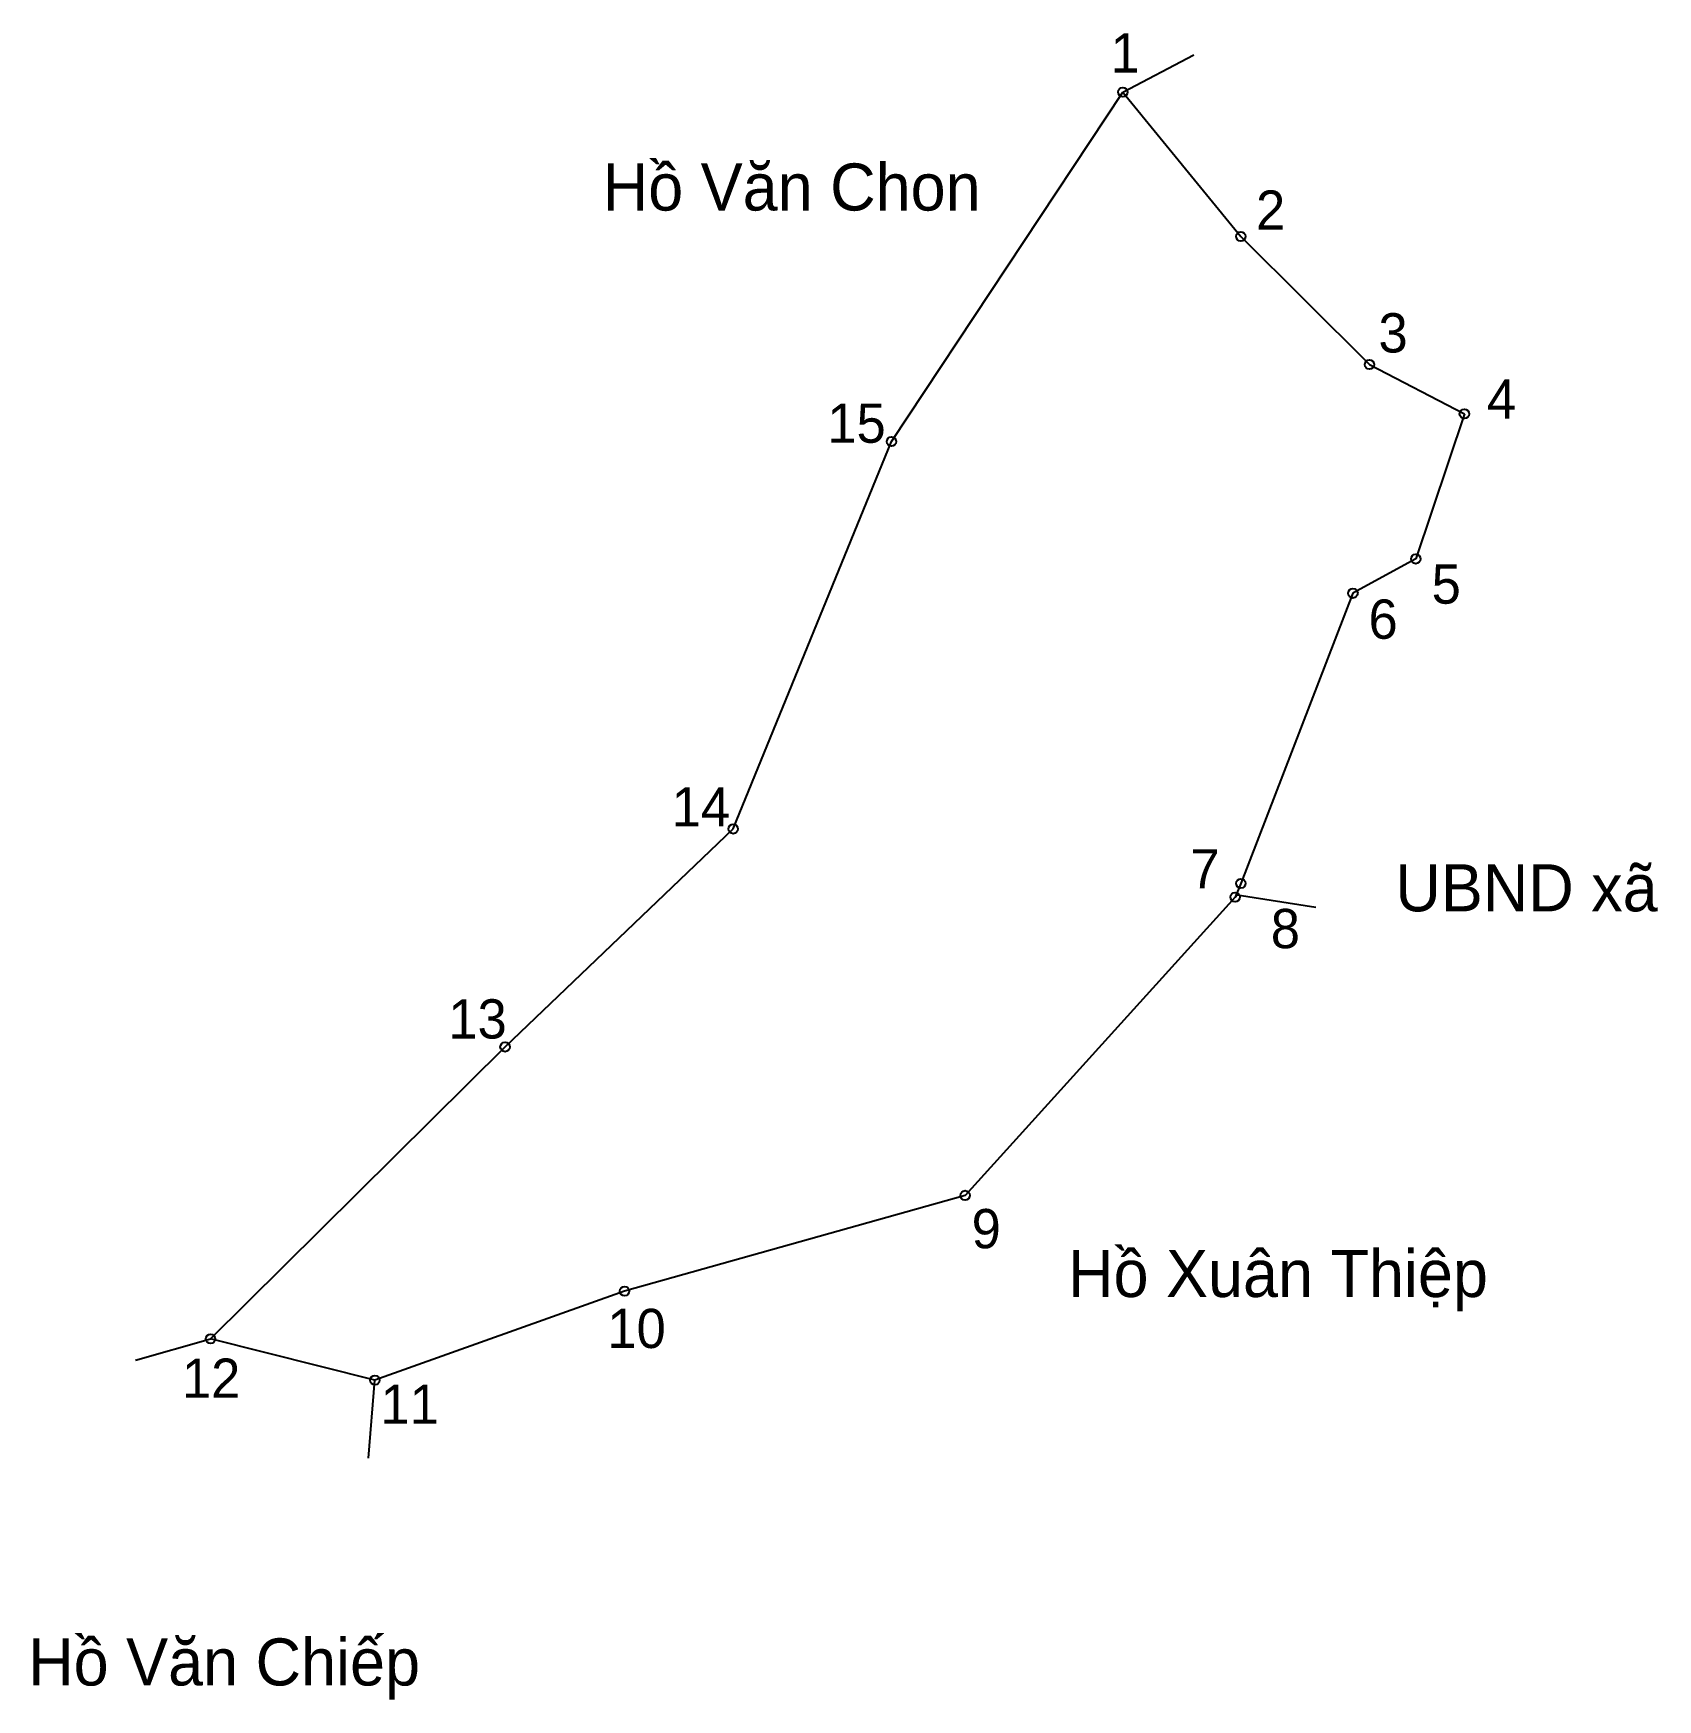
# Model space of a CAD drawing. Extents: x 548039 to 548168, y 1825399 to 1825531.
import ezdxf

# ---------------------------------------------------------------- set-up
doc = ezdxf.new("R2010")
doc.units = 0
for name, color, linetype in [('CanhThua', 7, 'Continuous'), ('MocDinhThua', 7, 'Continuous'), ('RauThua', 7, 'Continuous'), ('SoHieuDinhThua', 7, 'Continuous'), ('TenChuLanCan', 7, 'Continuous')]:
    doc.layers.add(name, color=color, linetype=linetype)

msp = doc.modelspace()

# ---------------------------------------------------------------- linework, layer by layer
at = {"layer": 'CanhThua'}
for p, q in [((548107.43, 1825498.65), (548125.75, 1825526.32)), ((548125.75, 1825526.32), (548135.09, 1825514.89)), ((548135.09, 1825514.89), (548145.28, 1825504.74)), ((548145.28, 1825504.74), (548152.8, 1825500.84)), ((548152.8, 1825500.84), (548148.95, 1825489.35)), ((548094.9, 1825467.97), (548107.43, 1825498.65)), ((548148.95, 1825489.35), (548143.98, 1825486.63)), ((548143.98, 1825486.63), (548135.1, 1825463.66)), ((548076.83, 1825450.71), (548094.9, 1825467.97)), ((548135.1, 1825463.66), (548134.65, 1825462.58)), ((548134.65, 1825462.58), (548113.26, 1825438.96)), ((548053.51, 1825427.59), (548076.83, 1825450.71)), ((548113.26, 1825438.96), (548086.3, 1825431.38)), ((548086.3, 1825431.38), (548066.53, 1825424.32)), ((548066.53, 1825424.32), (548053.51, 1825427.59))]:
    msp.add_line(p, q, dxfattribs=at)
at = {"layer": 'MocDinhThua'}
for centre in [(548125.75, 1825526.32), (548135.09, 1825514.89), (548145.28, 1825504.74), (548152.8, 1825500.84), (548107.43, 1825498.65), (548148.95, 1825489.35), (548143.98, 1825486.63), (548094.9, 1825467.97), (548135.1, 1825463.66), (548134.65, 1825462.58), (548076.83, 1825450.71), (548113.26, 1825438.96), (548086.3, 1825431.38), (548053.51, 1825427.59), (548066.53, 1825424.32)]:
    msp.add_circle(centre, 0.373, dxfattribs=at)
at = {"layer": 'RauThua'}
for p, q in [((548125.75, 1825526.32), (548131.37, 1825529.26)), ((548134.65, 1825462.58), (548134.8, 1825462.76)), ((548134.8, 1825462.76), (548141.03, 1825461.78)), ((548047.56, 1825425.91), (548053.51, 1825427.59)), ((548066.01, 1825418.14), (548066.53, 1825424.32))]:
    msp.add_line(p, q, dxfattribs=at)

# ---------------------------------------------------------------- texts
at = {"layer": 'SoHieuDinhThua'}
for s, height, p in [('1', 3.11, (548124.78, 1825527.87)), ('2', 3.11, (548136.3, 1825515.42)), ('3', 3.11, (548146, 1825505.7)), ('4', 3.11, (548154.58, 1825500.46)), ('15', 3.106, (548102.36, 1825498.55)), ('5', 3.11, (548150.21, 1825485.81)), ('6', 3.11, (548145.21, 1825483.03)), ('14', 3.106, (548090.03, 1825468.17)), ('7', 3.11, (548131.11, 1825463.26)), ('8', 3.11, (548137.47, 1825458.53)), ('13', 3.106, (548072.35, 1825451.38)), ('9', 3.11, (548113.78, 1825434.77)), ('10', 3.106, (548084.94, 1825426.87)), ('12', 3.106, (548051.25, 1825422.93)), ('11', 3.106, (548066.97, 1825420.87))]:
    msp.add_text(s, height=height, dxfattribs=at).set_placement(p)
at = {"layer": 'TenChuLanCan'}
for s, height, p in [('Hồ Văn Chon', 3.7271, (548084.57, 1825516.94)), ('UBND xã', 3.727, (548147.34, 1825461.45)), ('Hồ Xuân Thiệp', 3.7271, (548121.42, 1825430.91)), ('Hồ Văn Chiếp', 3.7271, (548039.07, 1825400.15))]:
    msp.add_text(s, height=height, dxfattribs=at).set_placement(p)

doc.saveas('drawing.dxf')
